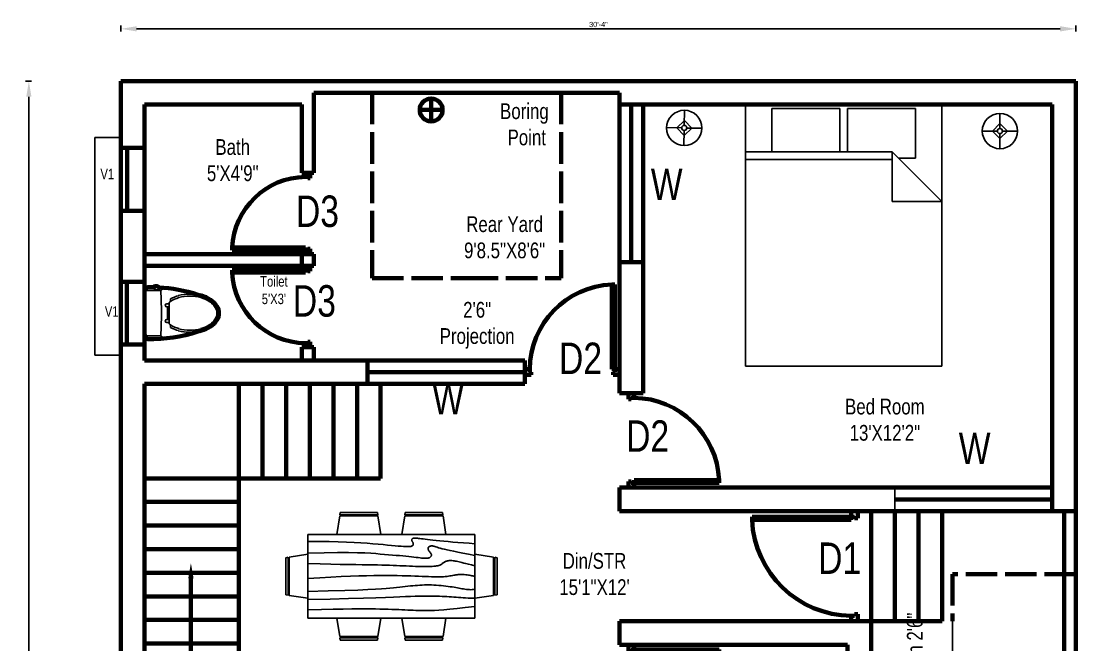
# Model space of a CAD drawing. Header units: inches. Extents: x 934 to 13503, y 40 to 6452.
# Drawn here: x 4316.1 to 4718.1, y 4556.6 to 4794.5 of the extents above; entities that cross this region are included whole.
import ezdxf

# ---------------------------------------------------------------- set-up
doc = ezdxf.new("R2010")
doc.units = ezdxf.units.IN
doc.linetypes.add('ACAD_ISO02W100', pattern=[15, 12, -3])
for name, color, linetype in [('door', 130, 'Continuous'), ('FURNITURE', 122, 'Continuous'), ('SANITARY', 151, 'Continuous'), ('staircase', 190, 'Continuous'), ('WINDOW', 2, 'Continuous')]:
    doc.layers.add(name, color=color, linetype=linetype)
doc.styles.get("Standard").update_dxf_attribs({"font": 'arial.ttf'})
doc.styles.add('YQ_DIM', font='solid1.shx', dxfattribs={"width": 0.8, "bigfont": 'HZDX.SHX'})
doc.dimstyles.new('feet inch', dxfattribs={"dimtxt": 2, "dimasz": 6, "dimexe": 1.25, "dimexo": 0.275, "dimtad": 1, "dimdec": 0, "dimdsep": 46, "dimlunit": 4, "dimtxsty": 'Standard', "dimcen": 2.5, "dimclrd": 2, "dimadec": 0, "dimazin": 0, "dimtfac": 1, "dimtdec": 0, "dimtmove": 0, "dimatfit": 3, "dimldrblk": 'ARCHTICK', "dimfxl": 1, "dimfxlon": 1, "dimarcsym": 0})

# ---------------------------------------------------------------- blocks, each defined once
blk = doc.blocks.new('DR_D01')
at = {"lineweight": 80}
for p, q in [((-0.45, 0.93), (-0.42, 0.93)), ((-0.45, 0.03), (-0.45, 0.93)), ((-0.42, 0.03), (-0.42, 0.93)), ((-0.5, 0.03), (-0.42, 0.03)), ((-0.5, 0.03), (-0.5, -0.03)), ((-0.45, 0.03), (-0.45, 0)), ((-0.45, 0), (-0.435, 0)), ((-0.435, 0), (-0.435, -0.03)), ((0.435, 0), (0.435, -0.03)), ((0.45, 0), (0.435, 0)), ((0.45, 0.03), (0.45, 0)), ((0.5, 0.03), (0.45, 0.03)), ((0.5, -0.03), (0.5, 0.03)), ((-0.435, -0.03), (-0.5, -0.03)), ((0.435, -0.03), (0.5, -0.03))]:
    blk.add_line(p, q, dxfattribs=at)
blk.add_arc((-0.4602, 0.0206), 0.9103, 0.59152, 87.46644, dxfattribs=at)
blk = doc.blocks.new('yq_matong_01')
for p, q in [((20, 221), (139, 221)), ((0, 201), (0, -201)), ((238, 104), (238, -104)), ((252, 138), (252, 114)), ((216, 91), (238, 91)), ((216, 61), (238, 61)), ((223, 61), (223, -61)), ((216, -61), (238, -61)), ((216, -91), (238, -91)), ((252, -114), (252, -138)), ((20, -221), (139, -221)), ((97, -221), (97, -226)), ((97, -226), (132, -226)), ((132, -221), (132, -226))]:
    blk.add_line(p, q)
for centre, radius, start, end in [((55, 202), 54.8, 117.322, 181.8992), ((20, 201), 20, 90, 180), ((64, -1165), 1417, 71.4068, 91.3856), ((139, 201), 20, 2.3063, 90), ((217, 161), 83.2, 95.4963, 139.9324), ((-4840, 0), 5003, 357.6937, 2.3063), ((357, -47), 193, 123.2779, 128.1384), ((407, -123), 283, 105.2088, 123.2779), ((407, -123), 303, 105.2088, 120.5699), ((439, -242), 427, 74.7912, 105.2088), ((439, -242), 407, 74.7912, 105.2088), ((471, -123), 283, 56.7221, 74.7912), ((471, -123), 303, 56.7221, 74.7912), ((521, -47), 193, 32.2565, 56.7221), ((521, -47), 213, 32.2565, 56.7221), ((216, 76), 15, 90, 270), ((596, 0), 104, 360, 32.2565), ((596, 0), 124, 360, 32.2565), ((216, -76), 15, 90, 270), ((521, 47), 193, 303.2779, 327.7435), ((521, 47), 213, 303.2779, 327.7435), ((596, 0), 104, 327.7435, 360), ((596, 0), 124, 327.7435, 360), ((51, -204), 51.4, 175.687, 245.0918), ((20, -201), 20, 180, 270), ((64, 1165), 1417, 272.8967, 288.5932), ((139, -201), 20, 270, 357.6937), ((357, 47), 193, 231.8616, 236.7221), ((407, 123), 283, 236.7221, 254.7912), ((407, 123), 303, 239.4301, 254.7912), ((439, 242), 427, 254.7912, 285.2088), ((439, 242), 407, 254.7912, 285.2088), ((471, 123), 283, 285.2088, 303.2779), ((471, 123), 303, 285.2088, 303.2779), ((64, 1165), 1417, 268.6144, 271.2036), ((157, -247), 63.1, 159.6834, 188.4939), ((114, -226), 37, 237.5287, 304.2772), ((72, -247), 63.1, 352.0944, 20.3166), ((217, -161), 83.2, 220.0676, 264.5037)]:
    blk.add_arc(centre, radius, start, end)
blk = doc.blocks.new('Dining Set - 36 x 72 in.')
at = {"linetype": 'Continuous'}
for p, q in [((-22, 27.5), (-22.1562, 26.50042)), ((-22, 27.5), (-6, 27.5)), ((-5.8437, 26.49966), (-6, 27.5)), ((6, 27.5), (5.8438, 26.50042)), ((6, 27.5), (22, 27.5)), ((22.1563, 26.49966), (22, 27.5)), ((-22.2343, 26.00059), (-23.4847, 17.99762)), ((-22.2304, 26), (-5.7608, 26)), ((-5.8416, 26.5), (-22.1534, 26.5)), ((-4.5152, 17.99762), (-5.7655, 25.99926)), ((5.7657, 26.00059), (4.5153, 17.99762)), ((5.7696, 26), (22.2392, 26)), ((22.1584, 26.5), (5.8466, 26.5)), ((23.4848, 17.99762), (22.2345, 25.99926)), ((36, 18), (-36, 18)), ((-36, 18), (-36, -18)), ((36, -18), (36, 18)), ((-44.0006, 8.23428), (-35.9976, 9.48474)), ((44.0006, 8.23428), (35.9976, 9.48474)), ((-45.5, 8), (-44.5004, 8.15617)), ((-45.5, 8), (-45.5, -8)), ((-44.5, -8.15843), (-44.5, 8.15338)), ((-44, 8.23041), (-44, -8.23915)), ((44, 8.23041), (44, -8.23915)), ((44.5, -8.15843), (44.5, 8.15338)), ((45.5, 8), (44.5005, 8.15617)), ((45.5, 8), (45.5, -8)), ((-44.4997, -8.15631), (-45.5, -8)), ((-35.9976, -9.48476), (-43.9993, -8.2345)), ((35.9976, -9.48476), (43.9993, -8.2345)), ((44.4997, -8.15631), (45.5, -8)), ((-36, -18), (36, -18)), ((-22.2343, -26.0006), (-23.4847, -17.99762)), ((-4.5152, -17.99762), (-5.7655, -25.99928)), ((5.7657, -26.0006), (4.5153, -17.99762)), ((23.4848, -17.99762), (22.2345, -25.99928)), ((-22.2304, -26), (-5.7608, -26)), ((-22, -27.5), (-22.1562, -26.50044)), ((-5.8416, -26.5), (-22.1534, -26.5)), ((-5.8437, -26.49967), (-6, -27.5)), ((5.7696, -26), (22.2392, -26)), ((6, -27.5), (5.8438, -26.50044)), ((22.1584, -26.5), (5.8466, -26.5)), ((22.1563, -26.49967), (22, -27.5)), ((-22, -27.5), (-6, -27.5)), ((6, -27.5), (22, -27.5))]:
    blk.add_line(p, q, dxfattribs=at)
for points in [[(-36, 15), (-31.1772, 14.97754), (-26.8079, 14.91406), (-22.8538, 14.81543), (-19.276, 14.6875), (-16.0362, 14.53613), (-13.0957, 14.36718), (-10.4159, 14.18652), (-7.9583, 14), (-5.6904, 13.81315), (-3.6035, 13.63021), (-1.6954, 13.45508), (0.0365, 13.29166), (1.5945, 13.14388), (2.9811, 13.01562), (4.1988, 12.9108), (5.25, 12.83333), (6.1393, 12.78613), (6.8802, 12.76823), (7.4883, 12.77767), (7.9792, 12.8125), (8.3685, 12.87077), (8.6719, 12.95052), (8.9049, 13.0498), (9.0833, 13.16666), (9.2205, 13.29899), (9.3216, 13.44401), (9.3895, 13.59879), (9.4271, 13.76041), (9.4373, 13.92594), (9.4232, 14.09245), (9.3875, 14.257), (9.3333, 14.41666), (9.2638, 14.56917), (9.1836, 14.71484), (9.0975, 14.85465), (9.0104, 14.98958), (8.9272, 15.1206), (8.8529, 15.2487), (8.7922, 15.37483), (8.75, 15.5), (8.7305, 15.62467), (8.7344, 15.74739), (8.7617, 15.86621), (8.8125, 15.97916), (8.8867, 16.08431), (8.9844, 16.17968), (9.1055, 16.26334), (9.25, 16.33333), (9.4189, 16.38802), (9.6172, 16.42708), (9.8506, 16.45052), (10.125, 16.45833), (10.4463, 16.45052), (10.8203, 16.42708), (11.2529, 16.38802), (11.75, 16.33333), (12.3184, 16.26318), (12.9694, 16.17838), (13.7151, 16.07991), (14.5677, 15.96875), (15.5395, 15.84586), (16.6426, 15.71224), (17.8893, 15.56884), (19.2917, 15.41666), (20.859, 15.25667), (22.5879, 15.08984), (24.4721, 14.91715), (26.5052, 14.73958), (28.6809, 14.5581), (30.9929, 14.3737), (33.4347, 14.18733), (36, 14)], [(-36, 10), (-28.9766, 10.14274), (-23.1725, 10.20442), (-18.4241, 10.19775), (-14.5677, 10.13541), (-11.4399, 10.03011), (-8.877, 9.89453), (-6.7154, 9.74137), (-4.7917, 9.58333), (-2.9698, 9.43082), (-1.2246, 9.28515), (0.4415, 9.14534), (2.026, 9.01041), (3.5266, 8.87939), (4.9408, 8.7513), (6.266, 8.62516), (7.5, 8.5), (8.6411, 8.37549), (9.6914, 8.2539), (10.6538, 8.13818), (11.5312, 8.03125), (12.3267, 7.93603), (13.043, 7.85547), (13.6831, 7.79248), (14.25, 7.75), (14.7471, 7.7303), (15.1797, 7.73307), (15.5537, 7.75732), (15.875, 7.80208), (16.1494, 7.86637), (16.3828, 7.94922), (16.5811, 8.04964), (16.75, 8.16666), (16.8944, 8.29915), (17.0143, 8.44531), (17.1089, 8.60319), (17.1771, 8.77083), (17.218, 8.94629), (17.2305, 9.1276), (17.2137, 9.31282), (17.1667, 9.5), (17.0895, 9.6875), (16.987, 9.875), (16.8649, 10.0625), (16.7292, 10.25), (16.5856, 10.4375), (16.4401, 10.625), (16.2985, 10.8125), (16.1667, 11), (16.05, 11.18733), (15.9518, 11.3737), (15.8752, 11.5581), (15.8229, 11.73958), (15.798, 11.91715), (15.8034, 12.08984), (15.842, 12.25667), (15.9167, 12.41666), (16.0295, 12.56836), (16.1784, 12.70833), (16.3605, 12.83268), (16.5729, 12.9375), (16.8127, 13.01888), (17.0768, 13.07291), (17.3625, 13.0957), (17.6667, 13.08333), (17.9894, 13.03312), (18.3418, 12.94726), (18.7382, 12.82918), (19.1927, 12.68229), (19.7195, 12.51001), (20.3327, 12.31575), (21.0465, 12.10294), (21.875, 11.875), (22.8357, 11.63354), (23.959, 11.37304), (25.2786, 11.08618), (26.8282, 10.76562), (28.6414, 10.40405), (30.752, 9.99414), (33.1936, 9.52856), (36, 9)], [(-36, 5.5), (-30.7157, 5.3348), (-26.069, 5.20963), (-21.9946, 5.11767), (-18.4271, 5.05208), (-15.3009, 5.00602), (-12.5508, 4.97265), (-10.1112, 4.94515), (-7.9167, 4.91666), (-5.909, 4.88167), (-4.0586, 4.83984), (-2.3429, 4.79215), (-0.7396, 4.73958), (0.7739, 4.6831), (2.22, 4.6237), (3.6213, 4.56233), (5, 4.5), (6.373, 4.43782), (7.7344, 4.3776), (9.0723, 4.32129), (10.375, 4.27083), (11.6309, 4.22819), (12.8281, 4.19531), (13.9551, 4.17415), (15, 4.16666), (15.954, 4.17448), (16.819, 4.19791), (17.6001, 4.23698), (18.3021, 4.29166), (18.9299, 4.36198), (19.4883, 4.44791), (19.9823, 4.54948), (20.4167, 4.66666), (20.7969, 4.79899), (21.1302, 4.94401), (21.4245, 5.09879), (21.6875, 5.26041), (21.9271, 5.42594), (22.1511, 5.59245), (22.3672, 5.757), (22.5834, 5.91666), (22.8065, 6.06868), (23.0404, 6.21093), (23.2879, 6.34147), (23.5521, 6.45833), (23.8358, 6.55957), (24.142, 6.64323), (24.4735, 6.70735), (24.8334, 6.75), (25.2235, 6.76969), (25.642, 6.76692), (26.0858, 6.74267), (26.5521, 6.69791), (27.0379, 6.63362), (27.5404, 6.55078), (28.0565, 6.45036), (28.5834, 6.33333), (29.1242, 6.19987), (29.7071, 6.04687), (30.3661, 5.87044), (31.1354, 5.66666), (32.0493, 5.43164), (33.142, 5.16146), (34.4475, 4.85221), (36, 4.5)], [(-36, -1), (-30.7915, -0.6591), (-26.0195, -0.38216), (-21.6519, -0.16284), (-17.6563, 0.00521), (-14.0005, 0.12833), (-10.6523, 0.21289), (-7.5796, 0.26522), (-4.75, 0.29166), (-2.134, 0.29793), (0.2878, 0.28711), (2.5317, 0.26163), (4.6146, 0.22396), (6.5529, 0.17651), (8.3633, 0.12174), (10.0623, 0.06209), (11.6667, 0), (13.1899, -0.06201), (14.6341, -0.1211), (15.9982, -0.17432), (17.2813, -0.21875), (18.4823, -0.25147), (19.6003, -0.26953), (20.6343, -0.27002), (21.5834, -0.25), (22.4481, -0.20768), (23.2357, -0.14584), (23.9549, -0.06836), (24.6146, 0.02083), (25.2235, 0.11784), (25.7904, 0.21875), (26.3241, 0.31966), (26.8334, 0.41666), (27.3265, 0.50618), (27.8099, 0.58593), (28.2894, 0.65397), (28.7709, 0.70833), (29.2601, 0.74707), (29.763, 0.76823), (30.2855, 0.76985), (30.8334, 0.75), (31.4088, 0.70784), (31.9994, 0.64713), (32.589, 0.57275), (33.1615, 0.48958), (33.7008, 0.4025), (34.1908, 0.3164), (34.6153, 0.23616), (34.9584, 0.16666), (35.2099, 0.11165), (35.3848, 0.07031), (35.504, 0.04069), (35.5886, 0.02083), (35.6594, 0.00879), (35.7377, 0.0026), (35.8442, 0.00032), (36, 0)], [(-36, -6.5), (-27.1843, -6.31267), (-20.084, -6.1263), (-14.469, -5.9419), (-10.1094, -5.76042), (-6.7752, -5.58285), (-4.2363, -5.41016), (-2.2629, -5.24333), (-0.625, -5.08334), (0.8708, -4.93099), (2.2715, -4.78646), (3.5872, -4.64974), (4.8281, -4.52084), (6.0046, -4.39974), (7.127, -4.28646), (8.2053, -4.18099), (9.25, -4.08334), (10.2705, -3.99382), (11.2734, -3.91407), (12.2647, -3.84603), (13.25, -3.79167), (14.2354, -3.75293), (15.2266, -3.73177), (16.2295, -3.73015), (17.25, -3.75), (18.2912, -3.79248), (19.3451, -3.85547), (20.4009, -3.93604), (21.4479, -4.03125), (22.4754, -4.13819), (23.4727, -4.25391), (24.4289, -4.37549), (25.3334, -4.5), (26.1785, -4.62492), (26.9694, -4.74935), (27.7145, -4.87281), (28.4219, -4.99479), (29.1, -5.11483), (29.7572, -5.23242), (30.4016, -5.34709), (31.0417, -5.45834), (31.6837, -5.56437), (32.3262, -5.65821), (32.9658, -5.73153), (33.599, -5.77604), (34.2224, -5.78345), (34.8327, -5.74545), (35.4264, -5.65373), (36, -5.5)], [(-36, -10), (-26.4022, -9.81299), (-18.4675, -9.62891), (-11.9839, -9.45069), (-6.7396, -9.28125), (-2.5226, -9.12354), (0.8789, -8.98047), (3.6769, -8.85498), (6.0833, -8.75), (8.2767, -8.66765), (10.3021, -8.60677), (12.1712, -8.56543), (13.8958, -8.54167), (15.4876, -8.53353), (16.9583, -8.53907), (18.3197, -8.55632), (19.5834, -8.58334), (20.7616, -8.61841), (21.8685, -8.66081), (22.9188, -8.71004), (23.9271, -8.76563), (24.9081, -8.82707), (25.8763, -8.89388), (26.8465, -8.96558), (27.8334, -9.04167), (28.8474, -9.12118), (29.8828, -9.20117), (30.93, -9.27824), (31.9792, -9.34896), (33.0205, -9.40991), (34.0443, -9.45768), (35.0407, -9.48885), (36, -9.5)], [(-36, -14.5), (-30.0881, -14.33513), (-25.0332, -14.21224), (-20.7312, -14.12647), (-17.0781, -14.07292), (-13.97, -14.04671), (-11.3027, -14.04297), (-8.9724, -14.05681), (-6.875, -14.08334), (-4.9224, -14.11833), (-3.0905, -14.16016), (-1.3709, -14.20785), (0.2448, -14.26042), (1.7647, -14.3169), (3.1973, -14.3763), (4.5507, -14.43767), (5.8333, -14.5), (7.0554, -14.5621), (8.235, -14.62175), (9.3922, -14.67652), (10.5469, -14.72396), (11.7192, -14.76164), (12.929, -14.78711), (14.1965, -14.79794), (15.5417, -14.79167), (16.9933, -14.76424), (18.6152, -14.70508), (20.4804, -14.60197), (22.6615, -14.44271), (25.2312, -14.21509), (28.2624, -13.9069), (31.8277, -13.50594), (36, -13)]]:
    blk.add_lwpolyline(points, dxfattribs=at)
blk = doc.blocks.new('Bed - Queen')
at = {"linetype": 'Continuous'}
for p, q in [((0, -80.00003), (0, 0)), ((0, 0), (59.99999, 0)), ((59.99999, 0), (59.99999, -80.00003)), ((7.99999, -1.2), (28.79998, -1.2)), ((7.99999, -14.4), (7.99999, -1.2)), ((28.79998, -1.2), (28.79998, -14.4)), ((31.19999, -1.2), (51.99999, -1.2)), ((31.19999, -14.4), (31.19999, -1.2)), ((51.99999, -1.2), (51.99999, -16.4)), ((0, -14.4), (44.8, -14.4)), ((59.99999, -29.6), (44.8, -14.4)), ((44.8, -14.4), (44.8, -29.6)), ((44.8, -16.8), (0, -16.8)), ((51.99999, -16.4), (46.79936, -16.4)), ((44.8, -29.6), (59.99999, -29.6)), ((59.99999, -80.00003), (0, -80.00003))]:
    blk.add_line(p, q, dxfattribs=at)
blk = doc.blocks.new('Lamp - Table')
at = {"linetype": 'Continuous'}
for p, q in [((0, 7), (0, 1)), ((-1, 0), (-7, 0)), ((0, 3), (-3, 0)), ((-3, 0), (0, -3)), ((3, 0), (0, 3)), ((0, -3), (3, 0)), ((1, 0), (7, 0)), ((0, -1), (0, -7))]:
    blk.add_line(p, q, dxfattribs=at)
for radius in [7, 1]:
    blk.add_circle((0, 0), radius, dxfattribs=at)
blk = doc.blocks.new('*D368')
at = {"layer": 'Defpoints', "color": 0, "lineweight": 80, "transparency": 16777216}
for p in [(4718.14, 4791.5), (4354.14, 4771.59), (4718.14, 4771.59)]:
    blk.add_point(p, dxfattribs=at)
at = {"layer": 'WINDOW', "color": 0, "lineweight": -2, "transparency": 16777216}
for p, q in [((4354.14, 4790.5), (4354.14, 4792.75)), ((4718.14, 4790.5), (4718.14, 4792.75))]:
    blk.add_line(p, q, dxfattribs=at)
at = {"layer": 'WINDOW', "color": 2, "lineweight": -2, "transparency": 16777216}
blk.add_line((4360.14, 4791.5), (4712.14, 4791.5), dxfattribs=at)
at = {"layer": 'WINDOW', "color": 2, "lineweight": 80, "transparency": 16777216}
for points in [[(4360.14, 4792.5), (4360.14, 4790.5), (4354.14, 4791.5)], [(4712.14, 4792.5), (4712.14, 4790.5), (4718.14, 4791.5)]]:
    blk.add_solid(points, dxfattribs=at)
at = {"layer": 'WINDOW', "color": 0, "lineweight": 80, "transparency": 16777216, "insert": (4536.14, 4793.14), "char_height": 2, "attachment_point": 5}
blk.add_mtext('30\'-4"', dxfattribs=at)
blk = doc.blocks.new('_ArchTick')
at = {"color": 0, "linetype": 'ByBlock', "lineweight": 80, "const_width": 0.15}
blk.add_lwpolyline([(-0.5, -0.5), (0.5, 0.5)], dxfattribs=at)
blk = doc.blocks.new('*D369')
at = {"layer": 'Defpoints', "color": 0, "lineweight": 80, "transparency": 16777216}
for p in [(4319.05, 4771.59), (4354.14, 4771.59), (4354.14, 4252.59)]:
    blk.add_point(p, dxfattribs=at)
at = {"layer": 'WINDOW', "color": 0, "lineweight": -2, "transparency": 16777216}
for p, q in [((4320.05, 4771.59), (4317.8, 4771.59)), ((4320.05, 4252.59), (4317.8, 4252.59))]:
    blk.add_line(p, q, dxfattribs=at)
at = {"layer": 'WINDOW', "color": 2, "lineweight": -2, "transparency": 16777216}
blk.add_line((4319.05, 4258.59), (4319.05, 4765.59), dxfattribs=at)
at = {"layer": 'WINDOW', "color": 2, "lineweight": 80, "transparency": 16777216}
for points in [[(4318.05, 4765.59), (4320.05, 4765.59), (4319.05, 4771.59)], [(4318.05, 4258.59), (4320.05, 4258.59), (4319.05, 4252.59)]]:
    blk.add_solid(points, dxfattribs=at)
at = {"layer": 'WINDOW', "color": 0, "lineweight": 80, "transparency": 16777216, "insert": (4317.4, 4512.09), "char_height": 2, "attachment_point": 5, "rotation": 90}
blk.add_mtext('43\'-3"', dxfattribs=at)

msp = doc.modelspace()

# ---------------------------------------------------------------- linework, layer by layer
at = {"lineweight": 80}
for p, q in [((4718.14, 4771.587), (4354.14, 4771.587)), ((4354.14, 4771.587), (4354.14, 4252.587)), ((4354.14, 4771.587), (4354.14, 4252.587)), ((4718.14, 4771.587), (4354.14, 4771.587)), ((4718.14, 4771.587), (4354.14, 4771.587)), ((4354.14, 4771.587), (4354.14, 4252.587)), ((4354.14, 4771.587), (4354.14, 4252.587)), ((4718.14, 4771.587), (4354.14, 4771.587)), ((4718.14, 4771.587), (4354.14, 4771.587)), ((4354.14, 4771.587), (4354.14, 4252.587)), ((4354.14, 4771.587), (4354.14, 4252.587)), ((4718.14, 4771.587), (4354.14, 4771.587)), ((4718.14, 4771.587), (4354.14, 4771.587)), ((4354.14, 4771.587), (4354.14, 4252.587)), ((4354.14, 4771.587), (4354.14, 4252.587)), ((4718.14, 4771.587), (4354.14, 4771.587)), ((4718.14, 4252.587), (4718.14, 4771.587)), ((4718.14, 4252.587), (4718.14, 4771.587)), ((4718.14, 4252.587), (4718.14, 4771.587)), ((4718.14, 4252.587), (4718.14, 4771.587)), ((4718.14, 4252.587), (4718.14, 4771.587)), ((4718.14, 4252.587), (4718.14, 4771.587)), ((4718.14, 4252.587), (4718.14, 4771.587)), ((4718.14, 4252.587), (4718.14, 4771.587)), ((4544.14, 4767.087), (4427.64, 4767.087)), ((4427.64, 4767.087), (4427.64, 4736.587)), ((4427.64, 4767.087), (4427.64, 4736.587)), ((4544.14, 4767.087), (4427.64, 4767.087)), ((4544.14, 4767.087), (4427.64, 4767.087)), ((4427.64, 4767.087), (4427.64, 4736.587)), ((4427.64, 4767.087), (4427.64, 4736.587)), ((4544.14, 4767.087), (4427.64, 4767.087)), ((4544.14, 4767.087), (4427.64, 4767.087)), ((4427.64, 4767.087), (4427.64, 4736.587)), ((4427.64, 4767.087), (4427.64, 4736.587)), ((4544.14, 4767.087), (4427.64, 4767.087)), ((4544.14, 4767.087), (4427.64, 4767.087)), ((4427.64, 4767.087), (4427.64, 4736.587)), ((4427.64, 4767.087), (4427.64, 4736.587)), ((4544.14, 4767.087), (4427.64, 4767.087)), ((4544.14, 4767.087), (4544.14, 4652.587)), ((4544.14, 4767.087), (4544.14, 4652.587)), ((4544.14, 4767.087), (4544.14, 4652.587)), ((4544.14, 4767.087), (4544.14, 4652.587)), ((4544.14, 4767.087), (4544.14, 4652.587)), ((4544.14, 4767.087), (4544.14, 4652.587)), ((4544.14, 4767.087), (4544.14, 4652.587)), ((4544.14, 4767.087), (4544.14, 4652.587)), ((4423.14, 4762.587), (4363.14, 4762.587)), ((4363.14, 4762.587), (4363.14, 4665.087)), ((4363.14, 4762.587), (4363.14, 4705.587)), ((4363.14, 4762.587), (4363.14, 4705.587)), ((4363.14, 4762.587), (4363.14, 4665.087)), ((4423.14, 4762.587), (4363.14, 4762.587)), ((4423.14, 4762.587), (4363.14, 4762.587)), ((4363.14, 4762.587), (4363.14, 4665.087)), ((4363.14, 4762.587), (4363.14, 4705.587)), ((4363.14, 4762.587), (4363.14, 4705.587)), ((4363.14, 4762.587), (4363.14, 4665.087)), ((4423.14, 4762.587), (4363.14, 4762.587)), ((4423.14, 4762.587), (4363.14, 4762.587)), ((4363.14, 4762.587), (4363.14, 4665.087)), ((4363.14, 4762.587), (4363.14, 4705.587)), ((4363.14, 4762.587), (4363.14, 4705.587)), ((4363.14, 4762.587), (4363.14, 4665.087)), ((4423.14, 4762.587), (4363.14, 4762.587)), ((4423.14, 4762.587), (4363.14, 4762.587)), ((4363.14, 4762.587), (4363.14, 4665.087)), ((4363.14, 4762.587), (4363.14, 4705.587)), ((4363.14, 4762.587), (4363.14, 4705.587)), ((4363.14, 4762.587), (4363.14, 4665.087)), ((4423.14, 4762.587), (4363.14, 4762.587)), ((4423.14, 4762.587), (4423.14, 4736.587)), ((4423.14, 4762.587), (4423.14, 4736.587)), ((4423.14, 4762.587), (4423.14, 4736.587)), ((4423.14, 4762.587), (4423.14, 4736.587)), ((4423.14, 4762.587), (4423.14, 4736.587)), ((4423.14, 4762.587), (4423.14, 4736.587)), ((4423.14, 4762.587), (4423.14, 4736.587)), ((4423.14, 4762.587), (4423.14, 4736.587)), ((4709.14, 4762.587), (4553.14, 4762.587)), ((4553.14, 4762.587), (4553.14, 4652.587)), ((4553.14, 4762.587), (4553.14, 4652.587)), ((4709.14, 4762.587), (4553.14, 4762.587)), ((4709.14, 4762.587), (4553.14, 4762.587)), ((4553.14, 4762.587), (4553.14, 4652.587)), ((4553.14, 4762.587), (4553.14, 4652.587)), ((4709.14, 4762.587), (4553.14, 4762.587)), ((4709.14, 4762.587), (4553.14, 4762.587)), ((4553.14, 4762.587), (4553.14, 4652.587)), ((4553.14, 4762.587), (4553.14, 4652.587)), ((4709.14, 4762.587), (4553.14, 4762.587)), ((4709.14, 4762.587), (4553.14, 4762.587)), ((4553.14, 4762.587), (4553.14, 4652.587)), ((4553.14, 4762.587), (4553.14, 4652.587)), ((4709.14, 4762.587), (4553.14, 4762.587)), ((4709.14, 4762.587), (4709.14, 4616.587)), ((4709.14, 4762.587), (4709.14, 4616.587)), ((4709.14, 4762.587), (4709.14, 4616.587)), ((4709.14, 4762.587), (4709.14, 4616.587)), ((4709.14, 4762.587), (4709.14, 4616.587)), ((4709.14, 4762.587), (4709.14, 4616.587)), ((4709.14, 4762.587), (4709.14, 4616.587)), ((4709.14, 4762.587), (4709.14, 4616.587)), ((4423.14, 4736.587), (4427.64, 4736.587)), ((4423.14, 4736.587), (4427.64, 4736.587)), ((4423.14, 4736.587), (4427.64, 4736.587)), ((4423.14, 4736.587), (4427.64, 4736.587)), ((4423.14, 4736.587), (4427.64, 4736.587)), ((4423.14, 4736.587), (4427.64, 4736.587)), ((4423.14, 4736.587), (4427.64, 4736.587)), ((4423.14, 4736.587), (4427.64, 4736.587)), ((4423.14, 4705.587), (4363.14, 4705.587)), ((4423.14, 4705.587), (4363.14, 4705.587)), ((4423.14, 4705.587), (4363.14, 4705.587)), ((4423.14, 4705.587), (4363.14, 4705.587)), ((4423.14, 4705.587), (4363.14, 4705.587)), ((4423.14, 4705.587), (4363.14, 4705.587)), ((4423.14, 4705.587), (4363.14, 4705.587)), ((4423.14, 4705.587), (4363.14, 4705.587)), ((4423.14, 4705.587), (4427.64, 4705.587)), ((4423.14, 4701.087), (4423.14, 4705.587)), ((4423.14, 4701.087), (4423.14, 4705.587)), ((4423.14, 4705.587), (4427.64, 4705.587)), ((4423.14, 4705.587), (4427.64, 4705.587)), ((4423.14, 4701.087), (4423.14, 4705.587)), ((4423.14, 4701.087), (4423.14, 4705.587)), ((4423.14, 4705.587), (4427.64, 4705.587)), ((4423.14, 4705.587), (4427.64, 4705.587)), ((4423.14, 4701.087), (4423.14, 4705.587)), ((4423.14, 4701.087), (4423.14, 4705.587)), ((4423.14, 4705.587), (4427.64, 4705.587)), ((4423.14, 4705.587), (4427.64, 4705.587)), ((4423.14, 4701.087), (4423.14, 4705.587)), ((4423.14, 4701.087), (4423.14, 4705.587)), ((4423.14, 4705.587), (4427.64, 4705.587)), ((4427.64, 4705.587), (4427.64, 4701.087)), ((4427.64, 4705.587), (4427.64, 4701.087)), ((4427.64, 4705.587), (4427.64, 4701.087)), ((4427.64, 4705.587), (4427.64, 4701.087)), ((4427.64, 4705.587), (4427.64, 4701.087)), ((4427.64, 4705.587), (4427.64, 4701.087)), ((4427.64, 4705.587), (4427.64, 4701.087)), ((4427.64, 4705.587), (4427.64, 4701.087)), ((4423.14, 4701.087), (4363.14, 4701.087)), ((4363.14, 4701.087), (4363.14, 4665.087)), ((4363.14, 4701.087), (4363.14, 4665.087)), ((4423.14, 4701.087), (4363.14, 4701.087)), ((4423.14, 4701.087), (4363.14, 4701.087)), ((4363.14, 4701.087), (4363.14, 4665.087)), ((4363.14, 4701.087), (4363.14, 4665.087)), ((4423.14, 4701.087), (4363.14, 4701.087)), ((4423.14, 4701.087), (4363.14, 4701.087)), ((4363.14, 4701.087), (4363.14, 4665.087)), ((4363.14, 4701.087), (4363.14, 4665.087)), ((4423.14, 4701.087), (4363.14, 4701.087)), ((4423.14, 4701.087), (4363.14, 4701.087)), ((4363.14, 4701.087), (4363.14, 4665.087)), ((4363.14, 4701.087), (4363.14, 4665.087)), ((4423.14, 4701.087), (4363.14, 4701.087)), ((4423.14, 4701.087), (4427.64, 4701.087)), ((4423.14, 4701.087), (4427.64, 4701.087)), ((4423.14, 4701.087), (4427.64, 4701.087)), ((4423.14, 4701.087), (4427.64, 4701.087)), ((4423.14, 4701.087), (4427.64, 4701.087)), ((4423.14, 4701.087), (4427.64, 4701.087)), ((4423.14, 4701.087), (4427.64, 4701.087)), ((4423.14, 4701.087), (4427.64, 4701.087)), ((4423.14, 4670.087), (4423.14, 4665.087)), ((4423.14, 4670.087), (4427.64, 4670.087)), ((4423.14, 4670.087), (4427.64, 4670.087)), ((4423.14, 4670.087), (4423.14, 4665.087)), ((4423.14, 4670.087), (4423.14, 4665.087)), ((4423.14, 4670.087), (4427.64, 4670.087)), ((4423.14, 4670.087), (4427.64, 4670.087)), ((4423.14, 4670.087), (4423.14, 4665.087)), ((4423.14, 4670.087), (4423.14, 4665.087)), ((4423.14, 4670.087), (4427.64, 4670.087)), ((4423.14, 4670.087), (4427.64, 4670.087)), ((4423.14, 4670.087), (4423.14, 4665.087)), ((4423.14, 4670.087), (4423.14, 4665.087)), ((4423.14, 4670.087), (4427.64, 4670.087)), ((4423.14, 4670.087), (4427.64, 4670.087)), ((4423.14, 4670.087), (4423.14, 4665.087)), ((4427.64, 4670.087), (4427.64, 4665.087)), ((4427.64, 4670.087), (4427.64, 4665.087)), ((4427.64, 4670.087), (4427.64, 4665.087)), ((4427.64, 4670.087), (4427.64, 4665.087)), ((4427.64, 4670.087), (4427.64, 4665.087)), ((4427.64, 4670.087), (4427.64, 4665.087)), ((4427.64, 4670.087), (4427.64, 4665.087)), ((4427.64, 4670.087), (4427.64, 4665.087)), ((4508.14, 4665.087), (4363.14, 4665.087)), ((4508.14, 4665.087), (4363.14, 4665.087)), ((4508.14, 4665.087), (4363.14, 4665.087)), ((4508.14, 4665.087), (4363.14, 4665.087)), ((4508.14, 4665.087), (4363.14, 4665.087)), ((4508.14, 4665.087), (4363.14, 4665.087)), ((4508.14, 4665.087), (4363.14, 4665.087)), ((4508.14, 4665.087), (4363.14, 4665.087)), ((4448.14, 4665.087), (4448.14, 4656.087)), ((4448.14, 4665.087), (4448.14, 4656.087)), ((4448.14, 4665.087), (4448.14, 4656.087)), ((4448.14, 4665.087), (4448.14, 4656.087)), ((4448.14, 4665.087), (4448.14, 4656.087)), ((4448.14, 4665.087), (4448.14, 4656.087)), ((4448.14, 4665.087), (4448.14, 4656.087)), ((4508.14, 4665.087), (4508.14, 4656.087)), ((4508.14, 4665.087), (4508.14, 4656.087)), ((4508.14, 4665.087), (4508.14, 4656.087)), ((4508.14, 4665.087), (4508.14, 4656.087)), ((4508.14, 4665.087), (4508.14, 4656.087)), ((4508.14, 4665.087), (4508.14, 4656.087)), ((4508.14, 4665.087), (4508.14, 4656.087)), ((4544.14, 4665.087), (4544.14, 4656.087)), ((4544.14, 4665.087), (4544.14, 4656.087)), ((4544.14, 4665.087), (4544.14, 4656.087)), ((4544.14, 4665.087), (4544.14, 4656.087)), ((4544.14, 4665.087), (4544.14, 4656.087)), ((4544.14, 4665.087), (4544.14, 4656.087)), ((4544.14, 4665.087), (4544.14, 4656.087)), ((4544.14, 4665.087), (4544.14, 4656.087)), ((4448.14, 4660.587), (4508.14, 4660.587)), ((4448.14, 4660.587), (4508.14, 4660.587)), ((4448.14, 4660.587), (4508.14, 4660.587)), ((4448.14, 4660.587), (4508.14, 4660.587)), ((4448.14, 4660.587), (4508.14, 4660.587)), ((4448.14, 4660.587), (4508.14, 4660.587)), ((4448.14, 4660.587), (4508.14, 4660.587)), ((4508.14, 4656.087), (4363.14, 4656.087)), ((4363.14, 4656.087), (4363.14, 4503.087)), ((4363.14, 4656.087), (4363.14, 4503.087)), ((4508.14, 4656.087), (4363.14, 4656.087)), ((4508.14, 4656.087), (4363.14, 4656.087)), ((4363.14, 4656.087), (4363.14, 4503.087)), ((4363.14, 4656.087), (4363.14, 4503.087)), ((4508.14, 4656.087), (4363.14, 4656.087)), ((4508.14, 4656.087), (4363.14, 4656.087)), ((4363.14, 4656.087), (4363.14, 4503.087)), ((4363.14, 4656.087), (4363.14, 4503.087)), ((4508.14, 4656.087), (4363.14, 4656.087)), ((4508.14, 4656.087), (4363.14, 4656.087)), ((4363.14, 4656.087), (4363.14, 4503.087)), ((4363.14, 4656.087), (4363.14, 4503.087)), ((4508.14, 4656.087), (4363.14, 4656.087)), ((4553.14, 4652.587), (4544.14, 4652.587)), ((4553.14, 4652.587), (4544.14, 4652.587)), ((4553.14, 4652.587), (4544.14, 4652.587)), ((4553.14, 4652.587), (4544.14, 4652.587)), ((4553.14, 4652.587), (4544.14, 4652.587)), ((4553.14, 4652.587), (4544.14, 4652.587)), ((4553.14, 4652.587), (4544.14, 4652.587)), ((4553.14, 4652.587), (4544.14, 4652.587)), ((4709.14, 4616.587), (4544.14, 4616.587)), ((4544.14, 4616.587), (4544.14, 4607.587)), ((4544.14, 4616.587), (4544.14, 4607.587)), ((4709.14, 4616.587), (4544.14, 4616.587)), ((4709.14, 4616.587), (4544.14, 4616.587)), ((4544.14, 4616.587), (4544.14, 4607.587)), ((4544.14, 4616.587), (4544.14, 4607.587)), ((4709.14, 4616.587), (4544.14, 4616.587)), ((4709.14, 4616.587), (4544.14, 4616.587)), ((4544.14, 4616.587), (4544.14, 4607.587)), ((4544.14, 4616.587), (4544.14, 4607.587)), ((4709.14, 4616.587), (4544.14, 4616.587)), ((4709.14, 4616.587), (4544.14, 4616.587)), ((4544.14, 4616.587), (4544.14, 4607.587)), ((4544.14, 4616.587), (4544.14, 4607.587)), ((4709.14, 4616.587), (4544.14, 4616.587)), ((4649.14, 4612.087), (4709.14, 4612.087)), ((4649.14, 4612.087), (4709.14, 4612.087)), ((4649.14, 4612.087), (4709.14, 4612.087)), ((4649.14, 4612.087), (4709.14, 4612.087)), ((4649.14, 4612.087), (4709.14, 4612.087)), ((4649.14, 4612.087), (4709.14, 4612.087)), ((4649.14, 4612.087), (4709.14, 4612.087)), ((4709.14, 4607.587), (4544.14, 4607.587)), ((4709.14, 4607.587), (4544.14, 4607.587)), ((4709.14, 4607.587), (4544.14, 4607.587)), ((4709.14, 4607.587), (4544.14, 4607.587)), ((4709.14, 4607.587), (4544.14, 4607.587)), ((4709.14, 4607.587), (4544.14, 4607.587)), ((4709.14, 4607.587), (4544.14, 4607.587)), ((4709.14, 4607.587), (4544.14, 4607.587)), ((4640.14, 4607.587), (4640.14, 4411.587)), ((4640.14, 4607.587), (4640.14, 4411.587)), ((4640.14, 4607.587), (4640.14, 4411.587)), ((4640.14, 4607.587), (4640.14, 4411.587)), ((4640.14, 4607.587), (4640.14, 4411.587)), ((4640.14, 4607.587), (4640.14, 4411.587)), ((4640.14, 4607.587), (4640.14, 4411.587)), ((4640.14, 4607.587), (4640.14, 4411.587)), ((4649.14, 4607.587), (4649.14, 4565.587)), ((4649.14, 4607.587), (4649.14, 4565.587)), ((4649.14, 4607.587), (4649.14, 4565.587)), ((4649.14, 4607.587), (4649.14, 4565.587)), ((4649.14, 4607.587), (4649.14, 4565.587)), ((4649.14, 4607.587), (4649.14, 4565.587)), ((4649.14, 4607.587), (4649.14, 4565.587)), ((4649.14, 4607.587), (4649.14, 4565.587)), ((4658.14, 4607.587), (4658.14, 4565.587)), ((4658.14, 4607.587), (4658.14, 4565.587)), ((4658.14, 4607.587), (4658.14, 4565.587)), ((4658.14, 4607.587), (4658.14, 4565.587)), ((4658.14, 4607.587), (4658.14, 4565.587)), ((4658.14, 4607.587), (4658.14, 4565.587)), ((4658.14, 4607.587), (4658.14, 4565.587)), ((4658.14, 4607.587), (4658.14, 4565.587)), ((4667.14, 4607.587), (4667.14, 4565.587)), ((4667.14, 4607.587), (4667.14, 4565.587)), ((4667.14, 4607.587), (4667.14, 4565.587)), ((4667.14, 4607.587), (4667.14, 4565.587)), ((4667.14, 4607.587), (4667.14, 4565.587)), ((4667.14, 4607.587), (4667.14, 4565.587)), ((4667.14, 4607.587), (4667.14, 4565.587)), ((4667.14, 4607.587), (4667.14, 4565.587)), ((4709.14, 4607.587), (4718.14, 4607.587)), ((4709.14, 4607.587), (4718.14, 4607.587)), ((4709.14, 4607.587), (4718.14, 4607.587)), ((4709.14, 4607.587), (4718.14, 4607.587)), ((4709.14, 4607.587), (4718.14, 4607.587)), ((4709.14, 4607.587), (4718.14, 4607.587)), ((4709.14, 4607.587), (4718.14, 4607.587)), ((4709.14, 4607.587), (4718.14, 4607.587)), ((4713.64, 4261.587), (4713.64, 4607.587)), ((4713.64, 4261.587), (4713.64, 4607.587)), ((4713.64, 4261.587), (4713.64, 4607.587)), ((4713.64, 4261.587), (4713.64, 4607.587)), ((4713.64, 4261.587), (4713.64, 4607.587)), ((4713.64, 4261.587), (4713.64, 4607.587)), ((4713.64, 4261.587), (4713.64, 4607.587)), ((4713.64, 4261.587), (4713.64, 4607.587)), ((4640.14, 4565.587), (4544.14, 4565.587)), ((4544.14, 4565.587), (4544.14, 4556.587)), ((4544.14, 4565.587), (4544.14, 4556.587)), ((4640.14, 4565.587), (4544.14, 4565.587)), ((4640.14, 4565.587), (4544.14, 4565.587)), ((4544.14, 4565.587), (4544.14, 4556.587)), ((4544.14, 4565.587), (4544.14, 4556.587)), ((4640.14, 4565.587), (4544.14, 4565.587)), ((4640.14, 4565.587), (4544.14, 4565.587)), ((4544.14, 4565.587), (4544.14, 4556.587)), ((4544.14, 4565.587), (4544.14, 4556.587)), ((4640.14, 4565.587), (4544.14, 4565.587)), ((4640.14, 4565.587), (4544.14, 4565.587)), ((4544.14, 4565.587), (4544.14, 4556.587)), ((4544.14, 4565.587), (4544.14, 4556.587)), ((4640.14, 4565.587), (4544.14, 4565.587)), ((4640.14, 4565.587), (4667.14, 4565.587)), ((4640.14, 4565.587), (4667.14, 4565.587)), ((4640.14, 4565.587), (4667.14, 4565.587)), ((4640.14, 4565.587), (4667.14, 4565.587)), ((4640.14, 4565.587), (4667.14, 4565.587)), ((4640.14, 4565.587), (4667.14, 4565.587)), ((4640.14, 4565.587), (4667.14, 4565.587)), ((4640.14, 4565.587), (4667.14, 4565.587)), ((4553.14, 4556.587), (4544.14, 4556.587)), ((4553.14, 4556.587), (4544.14, 4556.587)), ((4553.14, 4556.587), (4544.14, 4556.587)), ((4553.14, 4556.587), (4544.14, 4556.587)), ((4553.14, 4556.587), (4544.14, 4556.587)), ((4553.14, 4556.587), (4544.14, 4556.587)), ((4553.14, 4556.587), (4544.14, 4556.587)), ((4553.14, 4556.587), (4544.14, 4556.587)), ((4631.14, 4556.587), (4553.14, 4556.587)), ((4631.14, 4556.587), (4553.14, 4556.587)), ((4631.14, 4556.587), (4553.14, 4556.587)), ((4631.14, 4556.587), (4553.14, 4556.587)), ((4631.14, 4556.587), (4553.14, 4556.587)), ((4631.14, 4556.587), (4553.14, 4556.587)), ((4631.14, 4556.587), (4553.14, 4556.587)), ((4631.14, 4556.587), (4553.14, 4556.587)), ((4631.14, 4556.587), (4631.14, 4420.587)), ((4631.14, 4556.587), (4631.14, 4420.587)), ((4631.14, 4556.587), (4631.14, 4420.587)), ((4631.14, 4556.587), (4631.14, 4420.587)), ((4631.14, 4556.587), (4631.14, 4420.587)), ((4631.14, 4556.587), (4631.14, 4420.587)), ((4631.14, 4556.587), (4631.14, 4420.587)), ((4631.14, 4556.587), (4631.14, 4420.587))]:
    msp.add_line(p, q, dxfattribs=at)
at = {"linetype": 'ACAD_ISO02W100', "lineweight": 80, "transparency": 33554687}
for p, q in [((4671.14, 4583.587), (4671.14, 4565.587)), ((4718.14, 4583.587), (4671.14, 4583.587))]:
    msp.add_line(p, q, dxfattribs=at)
at = {"color": 0, "linetype": 'ACAD_ISO02W100', "lineweight": 25, "transparency": 33554687}
msp.add_line((4671.14, 4565.587), (4671.14, 4300.587), dxfattribs=at)
at = {"layer": 'SANITARY', "lineweight": 80}
msp.add_line((4363.14, 4675.192), (4363.14, 4690.982), dxfattribs=at)
msp.add_line((4363.14, 4675.192), (4363.14, 4690.982), dxfattribs=at)
msp.add_line((4363.14, 4675.192), (4363.14, 4690.982), dxfattribs=at)
msp.add_line((4363.14, 4675.192), (4363.14, 4690.982), dxfattribs=at)
msp.add_line((4363.14, 4675.192), (4363.14, 4690.982), dxfattribs=at)
msp.add_line((4363.14, 4675.192), (4363.14, 4690.982), dxfattribs=at)
msp.add_line((4363.14, 4675.192), (4363.14, 4690.982), dxfattribs=at)
msp.add_lwpolyline([(4383.44, 4676.099, -0.0873957), (4364.306, 4673.204, -0.2894729), (4363.14, 4675.192), (4363.14, 4690.982, -0.3124462), (4364.306, 4692.97, -0.0112983), (4366.826, 4692.974, -0.0224449), (4366.849, 4693.196, -0.2997697), (4368.451, 4693.17, -0.0258196), (4368.473, 4692.915, -0.0685964), (4383.44, 4690.075, -0.021224), (4384.83, 4689.76, -0.079005), (4388.246, 4688.221, -0.1071589), (4390.734, 4685.688, -0.1416823), (4391.486, 4683.087, -0.1416823), (4390.734, 4680.486, -0.1071589), (4388.246, 4677.953, -0.079005), (4384.83, 4676.414, -0.021224)], format="xyb", close=True, dxfattribs=at)
for centre, radius, start, end in [((4365.158, 4691.134), 2.024, 114.90818, 184.31304), ((4365.158, 4691.134), 2.024, 114.90818, 184.31304), ((4365.158, 4691.134), 2.024, 114.90818, 184.31304), ((4365.654, 4637.206), 55.78, 88.79638, 91.38565), ((4365.654, 4637.206), 55.78, 88.79638, 91.38565), ((4365.654, 4637.206), 55.78, 88.79638, 91.38565), ((4369.306, 4692.829), 2.485, 171.50612, 176.64924), ((4369.306, 4692.829), 2.485, 171.50612, 176.64924), ((4369.306, 4692.829), 2.485, 171.50612, 176.64924), ((4367.631, 4691.967), 1.456, 55.72278, 122.47133), ((4367.631, 4691.967), 1.456, 55.72278, 122.47133), ((4367.631, 4691.967), 1.456, 55.72278, 122.47133), ((4365.99, 4692.829), 2.485, 1.98948, 7.90559), ((4365.99, 4692.829), 2.485, 1.98948, 7.90559), ((4365.99, 4692.829), 2.485, 1.98948, 7.90559), ((4365.654, 4637.206), 55.78, 71.40679, 87.10333), ((4365.654, 4637.206), 55.78, 71.40679, 87.10333), ((4365.654, 4637.206), 55.78, 71.40679, 87.10333), ((4380.423, 4673.55), 16.798, 74.79123, 79.65468), ((4380.423, 4673.55), 16.798, 74.79123, 79.65468), ((4380.423, 4673.55), 16.798, 74.79123, 79.65468), ((4381.7, 4678.248), 11.929, 56.72215, 74.79123), ((4381.7, 4678.248), 11.929, 56.72215, 74.79123), ((4381.7, 4678.248), 11.929, 56.72215, 74.79123), ((4383.649, 4681.217), 8.378, 32.25649, 56.72215), ((4383.649, 4681.217), 8.378, 32.25649, 56.72215), ((4383.649, 4681.217), 8.378, 32.25649, 56.72215), ((4386.612, 4683.087), 4.874, 0, 32.25649), ((4386.612, 4683.087), 4.874, 0, 32.25649), ((4386.612, 4683.087), 4.874, 0, 32.25649), ((4383.649, 4684.957), 8.378, 303.27785, 327.74351), ((4383.649, 4684.957), 8.378, 303.27785, 327.74351), ((4383.649, 4684.957), 8.378, 303.27785, 327.74351), ((4386.612, 4683.087), 4.874, 327.74351, 0), ((4386.612, 4683.087), 4.874, 327.74351, 0), ((4386.612, 4683.087), 4.874, 327.74351, 0), ((4365.654, 4728.968), 55.78, 268.61435, 288.59321), ((4365.654, 4728.968), 55.78, 268.61435, 288.59321), ((4365.654, 4728.968), 55.78, 268.61435, 288.59321), ((4380.423, 4692.624), 16.798, 280.34532, 285.20877), ((4380.423, 4692.624), 16.798, 280.34532, 285.20877), ((4380.423, 4692.624), 16.798, 280.34532, 285.20877), ((4381.7, 4687.926), 11.929, 285.20877, 303.27785), ((4381.7, 4687.926), 11.929, 285.20877, 303.27785), ((4381.7, 4687.926), 11.929, 285.20877, 303.27785), ((4365.295, 4675.12), 2.157, 178.10079, 242.67799), ((4365.295, 4675.12), 2.157, 178.10079, 242.67799), ((4365.295, 4675.12), 2.157, 178.10079, 242.67799)]:
    msp.add_arc(centre, radius, start, end, dxfattribs=at)
at = {"layer": 'staircase', "lineweight": 80}
for p, q in [((4399.14, 4656.087), (4399.14, 4512.087)), ((4399.14, 4656.087), (4399.14, 4512.087)), ((4399.14, 4656.087), (4399.14, 4512.087)), ((4399.14, 4656.087), (4399.14, 4512.087)), ((4399.14, 4656.087), (4399.14, 4512.087)), ((4399.14, 4656.087), (4399.14, 4512.087)), ((4399.14, 4656.087), (4399.14, 4512.087)), ((4399.14, 4656.087), (4399.14, 4512.087)), ((4408.14, 4656.087), (4408.14, 4620.087)), ((4408.14, 4656.087), (4408.14, 4620.087)), ((4408.14, 4656.087), (4408.14, 4620.087)), ((4408.14, 4656.087), (4408.14, 4620.087)), ((4408.14, 4656.087), (4408.14, 4620.087)), ((4408.14, 4656.087), (4408.14, 4620.087)), ((4408.14, 4656.087), (4408.14, 4620.087)), ((4408.14, 4656.087), (4408.14, 4620.087)), ((4417.14, 4656.087), (4417.14, 4620.087)), ((4417.14, 4656.087), (4417.14, 4620.087)), ((4417.14, 4656.087), (4417.14, 4620.087)), ((4417.14, 4656.087), (4417.14, 4620.087)), ((4417.14, 4656.087), (4417.14, 4620.087)), ((4417.14, 4656.087), (4417.14, 4620.087)), ((4417.14, 4656.087), (4417.14, 4620.087)), ((4417.14, 4656.087), (4417.14, 4620.087)), ((4426.14, 4656.087), (4426.14, 4620.087)), ((4426.14, 4656.087), (4426.14, 4620.087)), ((4426.14, 4656.087), (4426.14, 4620.087)), ((4426.14, 4656.087), (4426.14, 4620.087)), ((4426.14, 4656.087), (4426.14, 4620.087)), ((4426.14, 4656.087), (4426.14, 4620.087)), ((4426.14, 4656.087), (4426.14, 4620.087)), ((4426.14, 4656.087), (4426.14, 4620.087)), ((4435.14, 4656.087), (4435.14, 4620.087)), ((4435.14, 4656.087), (4435.14, 4620.087)), ((4435.14, 4656.087), (4435.14, 4620.087)), ((4435.14, 4656.087), (4435.14, 4620.087)), ((4435.14, 4656.087), (4435.14, 4620.087)), ((4435.14, 4656.087), (4435.14, 4620.087)), ((4435.14, 4656.087), (4435.14, 4620.087)), ((4435.14, 4656.087), (4435.14, 4620.087)), ((4444.14, 4656.087), (4444.14, 4620.087)), ((4444.14, 4656.087), (4444.14, 4620.087)), ((4444.14, 4656.087), (4444.14, 4620.087)), ((4444.14, 4656.087), (4444.14, 4620.087)), ((4444.14, 4656.087), (4444.14, 4620.087)), ((4444.14, 4656.087), (4444.14, 4620.087)), ((4444.14, 4656.087), (4444.14, 4620.087)), ((4444.14, 4656.087), (4444.14, 4620.087)), ((4453.14, 4656.087), (4453.14, 4620.087)), ((4453.14, 4656.087), (4453.14, 4620.087)), ((4453.14, 4656.087), (4453.14, 4620.087)), ((4453.14, 4656.087), (4453.14, 4620.087)), ((4453.14, 4656.087), (4453.14, 4620.087)), ((4453.14, 4656.087), (4453.14, 4620.087)), ((4453.14, 4656.087), (4453.14, 4620.087)), ((4453.14, 4656.087), (4453.14, 4620.087)), ((4453.14, 4620.087), (4363.14, 4620.087)), ((4453.14, 4620.087), (4363.14, 4620.087)), ((4453.14, 4620.087), (4363.14, 4620.087)), ((4453.14, 4620.087), (4363.14, 4620.087)), ((4453.14, 4620.087), (4363.14, 4620.087)), ((4453.14, 4620.087), (4363.14, 4620.087)), ((4453.14, 4620.087), (4363.14, 4620.087)), ((4453.14, 4620.087), (4363.14, 4620.087)), ((4399.14, 4611.087), (4363.14, 4611.087)), ((4399.14, 4611.087), (4363.14, 4611.087)), ((4399.14, 4611.087), (4363.14, 4611.087)), ((4399.14, 4611.087), (4363.14, 4611.087)), ((4399.14, 4611.087), (4363.14, 4611.087)), ((4399.14, 4611.087), (4363.14, 4611.087)), ((4399.14, 4611.087), (4363.14, 4611.087)), ((4399.14, 4611.087), (4363.14, 4611.087)), ((4399.14, 4602.087), (4363.14, 4602.087)), ((4399.14, 4602.087), (4363.14, 4602.087)), ((4399.14, 4602.087), (4363.14, 4602.087)), ((4399.14, 4602.087), (4363.14, 4602.087)), ((4399.14, 4602.087), (4363.14, 4602.087)), ((4399.14, 4602.087), (4363.14, 4602.087)), ((4399.14, 4602.087), (4363.14, 4602.087)), ((4399.14, 4602.087), (4363.14, 4602.087)), ((4399.14, 4593.087), (4363.14, 4593.087)), ((4399.14, 4593.087), (4363.14, 4593.087)), ((4399.14, 4593.087), (4363.14, 4593.087)), ((4399.14, 4593.087), (4363.14, 4593.087)), ((4399.14, 4593.087), (4363.14, 4593.087)), ((4399.14, 4593.087), (4363.14, 4593.087)), ((4399.14, 4593.087), (4363.14, 4593.087)), ((4399.14, 4593.087), (4363.14, 4593.087)), ((4399.14, 4584.087), (4363.14, 4584.087)), ((4399.14, 4584.087), (4363.14, 4584.087)), ((4399.14, 4584.087), (4363.14, 4584.087)), ((4399.14, 4584.087), (4363.14, 4584.087)), ((4399.14, 4584.087), (4363.14, 4584.087)), ((4399.14, 4584.087), (4363.14, 4584.087)), ((4399.14, 4584.087), (4363.14, 4584.087)), ((4399.14, 4584.087), (4363.14, 4584.087)), ((4399.14, 4575.087), (4363.14, 4575.087)), ((4399.14, 4575.087), (4363.14, 4575.087)), ((4399.14, 4575.087), (4363.14, 4575.087)), ((4399.14, 4575.087), (4363.14, 4575.087)), ((4399.14, 4575.087), (4363.14, 4575.087)), ((4399.14, 4575.087), (4363.14, 4575.087)), ((4399.14, 4575.087), (4363.14, 4575.087)), ((4399.14, 4575.087), (4363.14, 4575.087)), ((4399.14, 4566.087), (4363.14, 4566.087)), ((4399.14, 4566.087), (4363.14, 4566.087)), ((4399.14, 4566.087), (4363.14, 4566.087)), ((4399.14, 4566.087), (4363.14, 4566.087)), ((4399.14, 4566.087), (4363.14, 4566.087)), ((4399.14, 4566.087), (4363.14, 4566.087)), ((4399.14, 4566.087), (4363.14, 4566.087)), ((4399.14, 4566.087), (4363.14, 4566.087)), ((4399.14, 4557.087), (4363.14, 4557.087)), ((4399.14, 4557.087), (4363.14, 4557.087)), ((4399.14, 4557.087), (4363.14, 4557.087)), ((4399.14, 4557.087), (4363.14, 4557.087)), ((4399.14, 4557.087), (4363.14, 4557.087)), ((4399.14, 4557.087), (4363.14, 4557.087)), ((4399.14, 4557.087), (4363.14, 4557.087)), ((4399.14, 4557.087), (4363.14, 4557.087))]:
    msp.add_line(p, q, dxfattribs=at)
at = {"layer": 'WINDOW', "color": 0, "linetype": 'ACAD_ISO02W100', "lineweight": 80}
for p, q in [((4449.89, 4767.087), (4449.89, 4696.488)), ((4521.89, 4767.087), (4521.89, 4696.488)), ((4449.89, 4696.488), (4485.89, 4696.488)), ((4485.89, 4696.488), (4521.89, 4696.488))]:
    msp.add_line(p, q, dxfattribs=at)
at = {"layer": 'WINDOW', "color": 0, "lineweight": 80}
for p, q in [((4472.395, 4764.944), (4472.395, 4756.221)), ((4476.757, 4760.582), (4468.034, 4760.582)), ((4380.818, 4582.006), (4380.818, 4530.736))]:
    msp.add_line(p, q, dxfattribs=at)
at = {"layer": 'WINDOW', "lineweight": 80}
for p, q in [((4548.64, 4762.587), (4544.14, 4762.587)), ((4548.64, 4762.587), (4544.14, 4762.587)), ((4548.64, 4762.587), (4544.14, 4762.587)), ((4548.64, 4762.587), (4544.14, 4762.587)), ((4548.64, 4762.587), (4544.14, 4762.587)), ((4548.64, 4762.587), (4544.14, 4762.587)), ((4548.64, 4762.587), (4544.14, 4762.587)), ((4553.14, 4762.587), (4544.14, 4762.587)), ((4548.64, 4702.587), (4548.64, 4762.587)), ((4548.64, 4702.587), (4548.64, 4762.587)), ((4548.64, 4702.587), (4548.64, 4762.587)), ((4548.64, 4702.587), (4548.64, 4762.587)), ((4548.64, 4702.587), (4548.64, 4762.587)), ((4548.64, 4702.587), (4548.64, 4762.587)), ((4548.64, 4702.587), (4548.64, 4762.587)), ((4548.64, 4702.587), (4548.64, 4762.587)), ((4363.14, 4746.087), (4354.14, 4746.087)), ((4363.14, 4746.087), (4354.14, 4746.087)), ((4363.14, 4746.087), (4354.14, 4746.087)), ((4363.14, 4746.087), (4354.14, 4746.087)), ((4363.14, 4746.087), (4354.14, 4746.087)), ((4363.14, 4746.087), (4354.14, 4746.087)), ((4363.14, 4746.087), (4354.14, 4746.087)), ((4363.14, 4746.087), (4354.14, 4746.087)), ((4356.489, 4746.006), (4356.489, 4722.087)), ((4356.489, 4746.006), (4356.489, 4722.087)), ((4356.489, 4746.006), (4356.489, 4722.087)), ((4356.489, 4746.006), (4356.489, 4722.087)), ((4356.489, 4746.006), (4356.489, 4722.087)), ((4356.489, 4746.006), (4356.489, 4722.087)), ((4356.489, 4746.006), (4356.489, 4722.087)), ((4356.489, 4746.006), (4356.489, 4722.087)), ((4363.14, 4722.087), (4354.14, 4722.087)), ((4363.14, 4722.087), (4354.14, 4722.087)), ((4363.14, 4722.087), (4354.14, 4722.087)), ((4363.14, 4722.087), (4354.14, 4722.087)), ((4363.14, 4722.087), (4354.14, 4722.087)), ((4363.14, 4722.087), (4354.14, 4722.087)), ((4363.14, 4722.087), (4354.14, 4722.087)), ((4363.14, 4722.087), (4354.14, 4722.087)), ((4553.14, 4702.587), (4544.14, 4702.587)), ((4553.14, 4702.587), (4544.14, 4702.587)), ((4553.14, 4702.587), (4544.14, 4702.587)), ((4553.14, 4702.587), (4544.14, 4702.587)), ((4553.14, 4702.587), (4544.14, 4702.587)), ((4553.14, 4702.587), (4544.14, 4702.587)), ((4553.14, 4702.587), (4544.14, 4702.587)), ((4553.14, 4702.587), (4544.14, 4702.587)), ((4363.14, 4695.087), (4354.14, 4695.087)), ((4363.14, 4695.087), (4354.14, 4695.087)), ((4363.14, 4695.087), (4354.14, 4695.087)), ((4363.14, 4695.087), (4354.14, 4695.087)), ((4363.14, 4695.087), (4354.14, 4695.087)), ((4363.14, 4695.087), (4354.14, 4695.087)), ((4363.14, 4695.087), (4354.14, 4695.087)), ((4363.14, 4695.087), (4354.14, 4695.087)), ((4356.372, 4671.087), (4356.372, 4695.087)), ((4356.372, 4671.087), (4356.372, 4695.087)), ((4356.372, 4671.087), (4356.372, 4695.087)), ((4356.372, 4671.087), (4356.372, 4695.087)), ((4356.372, 4671.087), (4356.372, 4695.087)), ((4356.372, 4671.087), (4356.372, 4695.087)), ((4356.372, 4671.087), (4356.372, 4695.087)), ((4356.372, 4671.087), (4356.372, 4695.087)), ((4363.14, 4671.087), (4354.14, 4671.087)), ((4363.14, 4671.087), (4354.14, 4671.087)), ((4363.14, 4671.087), (4354.14, 4671.087)), ((4363.14, 4671.087), (4354.14, 4671.087)), ((4363.14, 4671.087), (4354.14, 4671.087)), ((4363.14, 4671.087), (4354.14, 4671.087)), ((4363.14, 4671.087), (4354.14, 4671.087)), ((4363.14, 4671.087), (4354.14, 4671.087)), ((4448.14, 4665.087), (4448.14, 4656.087)), ((4508.14, 4665.087), (4508.14, 4656.087)), ((4448.14, 4660.587), (4508.14, 4660.587)), ((4709.14, 4616.587), (4709.14, 4607.587)), ((4649.14, 4612.087), (4709.14, 4612.087)), ((4709.14, 4612.087), (4709.14, 4607.587)), ((4709.14, 4612.087), (4709.14, 4607.587)), ((4709.14, 4612.087), (4709.14, 4607.587)), ((4709.14, 4612.087), (4709.14, 4607.587)), ((4709.14, 4612.087), (4709.14, 4607.587)), ((4709.14, 4612.087), (4709.14, 4607.587)), ((4709.14, 4612.087), (4709.14, 4607.587))]:
    msp.add_line(p, q, dxfattribs=at)
at = {"layer": 'WINDOW', "color": 0, "lineweight": 25}
for p, q in [((4354.14, 4750.087), (4344.14, 4750.087)), ((4344.14, 4750.087), (4344.14, 4667.087)), ((4354.14, 4746.087), (4354.14, 4750.087)), ((4354.14, 4671.087), (4354.14, 4667.087)), ((4354.14, 4667.087), (4344.14, 4667.087))]:
    msp.add_line(p, q, dxfattribs=at)
at = {"layer": 'WINDOW'}
msp.add_line((4649.14, 4616.587), (4649.14, 4607.587), dxfattribs=at)
at = {"layer": 'WINDOW', "color": 0, "lineweight": 80}
msp.add_lwpolyline([(4380.818, 4587.792, 0, 2, 0), (4380.818, 4582.006, 2, 2, 0)], format="xyseb", dxfattribs=at)
msp.add_circle((4472.395, 4760.582), 4.362, dxfattribs=at)

# ---------------------------------------------------------------- block references
at = {"layer": 'door', "lineweight": 80}
for p, xscale, yscale, zscale, rotation in [((4425.39, 4721.087), 31, 31, 31, 89.99999999998977), ((4425.39, 4685.587), -31, 31, 31, 90.00000000002358), ((4548.64, 4634.587), -36, 36, 36, 270.0000000000118), ((4633.751, 4586.587), -42, 42, 42, 90.00000000002358), ((4548.64, 4538.587), 36.00000000000011, 36.00000000000011, 36.00000000000011, 269.9999999999874)]:
    msp.add_blockref('DR_D01', p, dxfattribs=dict(at, xscale=xscale, yscale=yscale, zscale=zscale, rotation=rotation))
at = {"layer": 'door', "lineweight": 80, "xscale": -36, "yscale": 36, "zscale": 36}
msp.add_blockref('DR_D01', (4526.14, 4660.587), dxfattribs=at)
at = {"layer": 'FURNITURE', "lineweight": 80, "xscale": -0.9615550810475596, "yscale": 0.9615550810475596, "zscale": 0.9615550810475596, "rotation": 358.8720812877365}
msp.add_blockref('Lamp - Table', (4568.855, 4753.705), dxfattribs=at)
at = {"layer": 'FURNITURE', "lineweight": 80}
for name, p, xscale, yscale, zscale in [('Bed - Queen', (4592.246, 4762.587), 1.24613862405907, 1.24613862405907, 1.24613862405907), ('Lamp - Table', (4689.192, 4752.52), 0.9615550810475596, 0.9615550810475596, 0.9615550810475596), ('Dining Set - 36 x 72 in.', (4457.227, 4582.765), 0.8850900260991913, 0.8850900260991913, 0.8850900260991913)]:
    msp.add_blockref(name, p, dxfattribs=dict(at, xscale=xscale, yscale=yscale, zscale=zscale))
at = {"layer": 'SANITARY', "lineweight": 80, "xscale": -0.03937007874015748, "yscale": 0.03937007874015748, "zscale": 0.03937007874015748, "rotation": 180}
msp.add_blockref('yq_matong_01', (4363.14, 4683.087), dxfattribs=at)

# ---------------------------------------------------------------- texts
at = {"layer": 'WINDOW', "color": 0, "lineweight": 80, "attachment_point": 1, "style": 'YQ_DIM'}
for s, insert, char_height in [('\\pxqc;Boring\\P Point', (4498.659, 4763.1), 6), ('\\pxqc;Bath\\P5\'X4\'9"', (4386.9, 4749.443), 6), ('\\pxqc;Rear Yard\\P9\'8.5"X8\'6"', (4484.928, 4720.018), 6), ("\\pxqc;Toilet \\P5'X3'", (4406.624, 4697.197), 4), ('\\pxqc;2\'6"\\PProjection', (4475.649, 4687.369), 6), ('\\pxqc;Bed Room\\P13\'X12\'2"', (4630.167, 4650.471), 6), ('\\pxqc;Din/STR\\P15\'1"X12\'', (4521.223, 4591.622), 6)]:
    msp.add_mtext(s, dxfattribs=dict(at, insert=insert, char_height=char_height))
at = {"layer": 'WINDOW', "color": 0, "lineweight": 80, "width": 3.6661, "attachment_point": 1, "style": 'YQ_DIM'}
for s, insert, char_height in [('V1', (4346.318, 4738.148), 4), ('W', (4556.108, 4738.24), 12), ('D3', (4420.858, 4727.949), 12), ('D3', (4419.678, 4693.756), 12), ('V1', (4348.009, 4685.749), 4), ('D2', (4521.116, 4671.857), 12), ('W', (4472.795, 4656.48), 12), ('D2', (4546.706, 4642.227), 12), ('W', (4673.487, 4637.51), 12), ('D1', (4619.88, 4595.653), 12)]:
    msp.add_mtext(s, dxfattribs=dict(at, insert=insert, char_height=char_height))
at = {"layer": 'WINDOW', "color": 0, "lineweight": 80, "insert": (4653.724, 4527.912), "char_height": 6, "attachment_point": 1, "rotation": 90, "style": 'YQ_DIM'}
msp.add_mtext('\\pxqc;Projection 2\'6"', dxfattribs=at)

# ---------------------------------------------------------------- dimensions: what is measured, and where the dimension line sits
at = {"layer": 'WINDOW', "color": 0, "lineweight": 80}
dim = msp.add_linear_dim(base=(4718.14, 4791.495), p1=(4354.14, 4771.587), p2=(4718.14, 4771.587), dimstyle='feet inch', dxfattribs=at)
dim.commit()
dim.dimension.update_dxf_attribs({"geometry": '*D368', "text_midpoint": (4536.14, 4793.142)})
dim = msp.add_linear_dim(base=(4319.051, 4771.587), p1=(4354.14, 4252.587), p2=(4354.14, 4771.587), angle=90, dimstyle='feet inch', dxfattribs=at)
dim.commit()
dim.dimension.update_dxf_attribs({"geometry": '*D369', "text_midpoint": (4317.404, 4512.087)})

doc.saveas('drawing.dxf')
